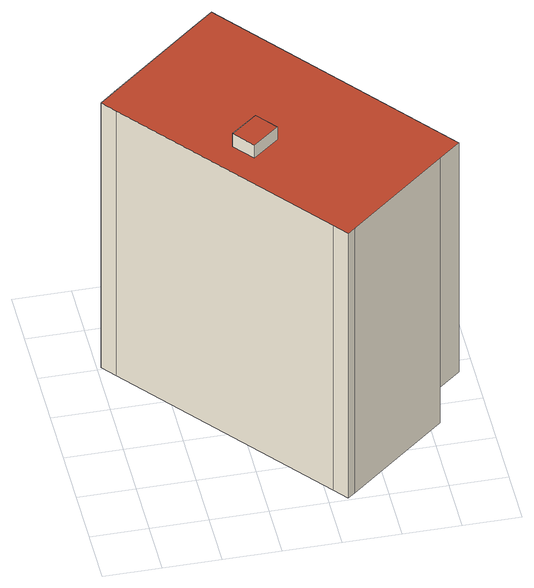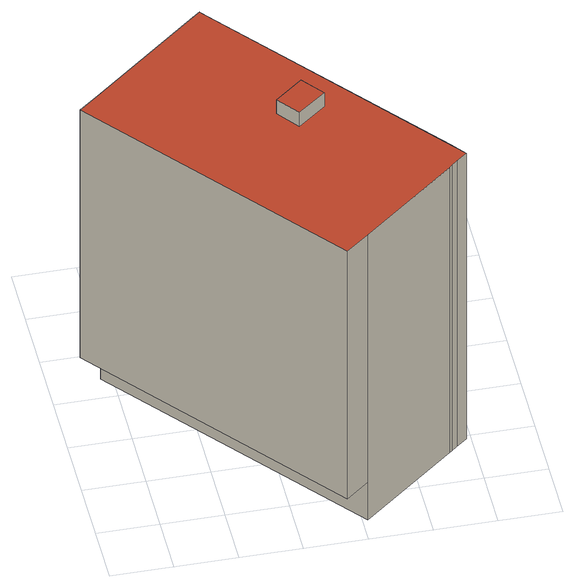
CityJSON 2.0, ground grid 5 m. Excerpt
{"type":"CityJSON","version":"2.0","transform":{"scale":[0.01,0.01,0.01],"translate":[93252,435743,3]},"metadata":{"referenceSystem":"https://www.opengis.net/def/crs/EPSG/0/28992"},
"CityObjects":{
"building1":{"type":"Building","attributes":{"name":"Studentencomplex 't Leidsche Veem"},"geometry":[{"type":"MultiSurface","lod":"2","boundaries":[[[0,1,2,3]],[[4,5,6,7]],[[8,9,10,11]],[[11,10,12,13]],[[13,12,14,15]],[[15,14,16,17]],[[18,19,20,21]],[[22,23,19,18]],[[4,21,20,24,5]],[[9,8,23,22]],[[5,24,25,26]],[[26,25,27,28]],[[29,30,31,7,6]],[[17,16,31,30]],[[29,6,28,27]],[[32,3,2,33]],[[1,34,33,2]],[[0,35,34,1]],[[35,0,3,32]],[[27,25,24,20,19,23,8,11,13,15,17,30,29],[34,35,32,33]],[[16,14,12,10,9,22,18,21,4,7,31]]],"semantics":{"surfaces":[{"type":"RoofSurface"},{"type":"WallSurface"},{"type":"GroundSurface"}],"values":[0,1,1,1,1,1,1,1,1,1,1,1,1,1,1,1,1,1,1,0,2]}}]}
},
"vertices":[
[968,1278,3065],[1111,1098,3065],[1341,1281,3065],[1199,1461,3065],[957,2782,63],[957,2782,446],[2589,776,446],[2589,776,63],[33,2028,2928],[33,2028,63],[133,1906,63],[133,1906,2928],[1562,148,63],[1562,148,2928],[1660,27,63],[1660,27,2928],[1664,23,63],[1664,23,2928],[170,2140,63],[170,2140,2928],[191,2157,2928],[191,2157,63],[123,2101,63],[123,2101,2928],[957,2782,2928],[1149,2936,2928],[1149,2936,446],[2780,931,2928],[2780,931,446],[2589,776,2928],[1728,75,2928],[1728,75,63],[1199,1461,2928],[1341,1281,2928],[1111,1098,2928],[968,1278,2928]
]}
